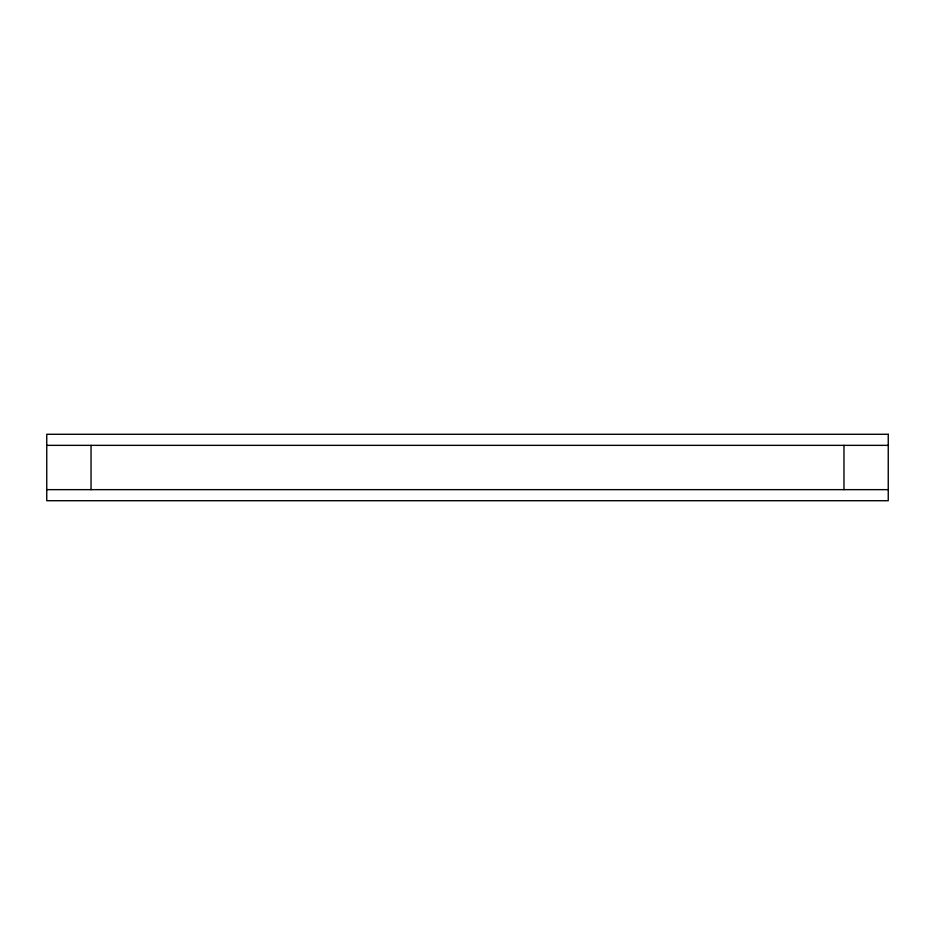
<?xml version="1.0" encoding="UTF-8"?>
<svg xmlns="http://www.w3.org/2000/svg" width="935" height="935" viewBox="0 0 935 935"><rect width="100%" height="100%" fill="white"/><g stroke="black" fill="none" stroke-linecap="round" stroke-linejoin="round"><path stroke-width="1.4" d="M46.75 445.352L888.25 445.352M46.75 489.648L888.25 489.648M843.966 445.352L843.966 489.648M91.034 445.352L91.034 489.648M888.25 434.284L46.75 434.284L46.75 500.716L888.25 500.716L888.25 434.284"/></g></svg>
